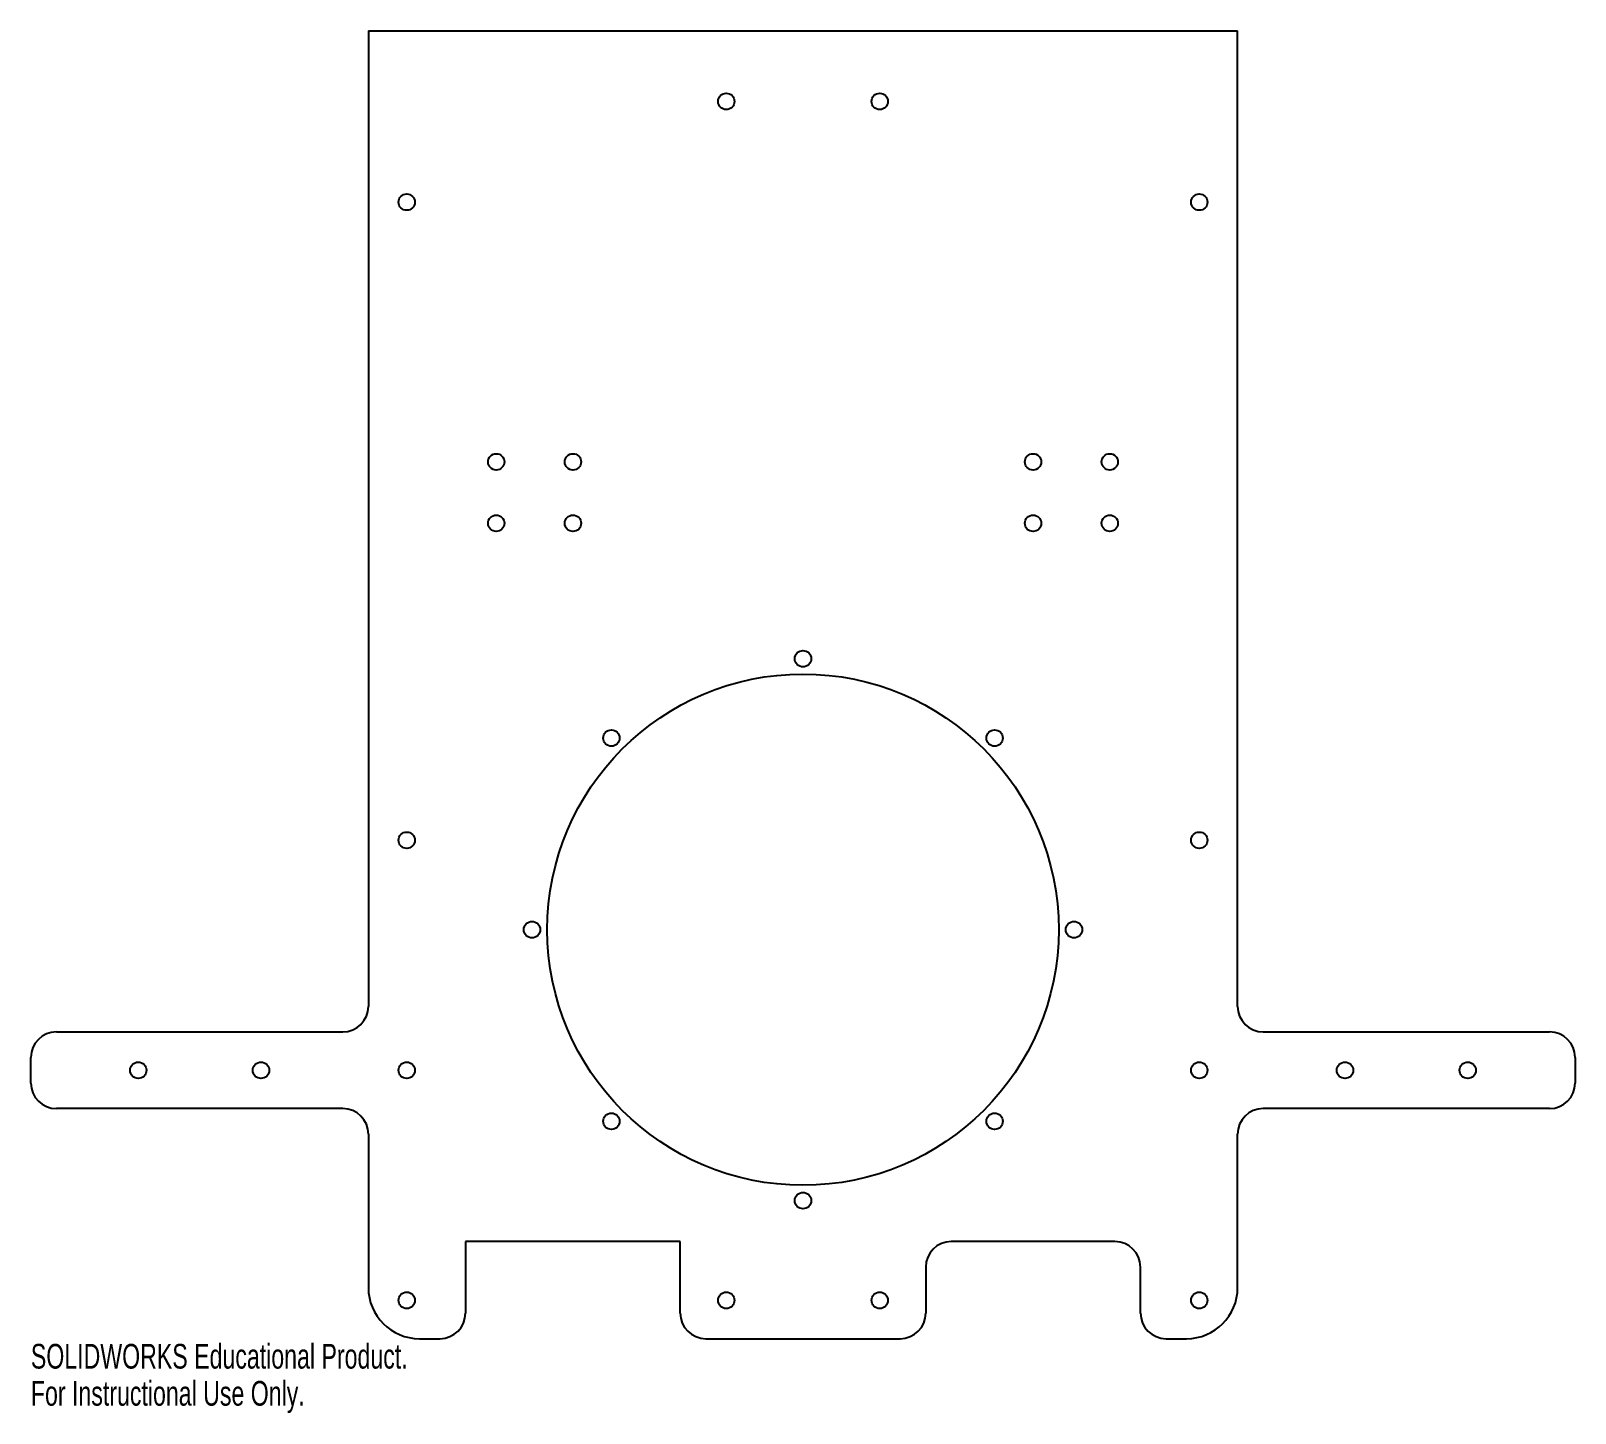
# Model space of a CAD drawing. Header units: millimetres. Extents: x -66 to 236, y -15 to 256.
import ezdxf

# ---------------------------------------------------------------- set-up
doc = ezdxf.new("R2010")
doc.units = ezdxf.units.MM
doc.styles.add('SLDTEXTSTYLE0', font='TXT', dxfattribs={"width": 0.7})

msp = doc.modelspace()

# ---------------------------------------------------------------- linework, layer by layer
at = {"color": 7, "linetype": 'Continuous', "lineweight": 25}
for p, q in [((0, 255.8), (170, 255.8)), ((0, 255.8), (0, 65)), ((170, 65), (170, 255.8)), ((-61, 60), (-5, 60)), ((175, 60), (231, 60)), ((-66, 50), (-66, 55)), ((236, 55), (236, 50)), ((-5, 45), (-61, 45)), ((231, 45), (175, 45)), ((0, 40), (0, 10)), ((170, 10), (170, 40)), ((19, 19), (19, 5)), ((61, 19), (19, 19)), ((61, 5), (61, 19)), ((146, 19), (114, 19)), ((109, 14), (109, 5)), ((151, 5), (151, 14)), ((10, 0), (14, 0)), ((66, 0), (104, 0)), ((156, 0), (160, 0))]:
    msp.add_line(p, q, dxfattribs=at)
for centre, radius in [((70, 242), 1.6), ((100, 242), 1.6), ((7.5, 222.3), 1.6), ((162.5, 222.3), 1.6), ((25, 171.5), 1.6), ((40, 171.5), 1.6), ((130, 171.5), 1.6), ((145, 171.5), 1.6), ((25, 159.5), 1.6), ((40, 159.5), 1.6), ((130, 159.5), 1.6), ((145, 159.5), 1.6), ((85, 133), 1.6), ((85, 80), 50), ((47.52, 117.48), 1.6), ((122.48, 117.48), 1.6), ((7.5, 97.5), 1.6), ((162.5, 97.5), 1.6), ((32, 80), 1.6), ((138, 80), 1.6), ((-45, 52.5), 1.6), ((-21, 52.5), 1.6), ((7.5, 52.5), 1.6), ((162.5, 52.5), 1.6), ((191, 52.5), 1.6), ((215, 52.5), 1.6), ((47.52, 42.52), 1.6), ((122.48, 42.52), 1.6), ((85, 27), 1.6), ((7.5, 7.5), 1.6), ((70, 7.5), 1.6), ((100, 7.5), 1.6), ((162.5, 7.5), 1.6)]:
    msp.add_circle(centre, radius, dxfattribs=at)
for centre, radius, start, end in [((-5, 65), 5, 270, 0), ((175, 65), 5, 180, 270), ((-61, 55), 5, 90, 180), ((231, 55), 5, 0, 90), ((-61, 50), 5, 180, 270), ((231, 50), 5, 270, 0), ((-5, 40), 5, 0, 90), ((175, 40), 5, 90, 180), ((114, 14), 5, 90, 180), ((146, 14), 5, 0, 90), ((10, 10), 10, 180, 270), ((160, 10), 10, 270, 0), ((14, 5), 5, 270, 0), ((66, 5), 5, 180, 270), ((104, 5), 5, 270, 0), ((156, 5), 5, 180, 270)]:
    msp.add_arc(centre, radius, start, end, dxfattribs=at)

# ---------------------------------------------------------------- texts
at = {"color": 7, "linetype": 'Continuous', "char_height": 4.8336, "attachment_point": 1, "style": 'SLDTEXTSTYLE0'}
for s, insert in [('SOLIDWORKS Educational Product.', (-66, -1.02)), ('For Instructional Use Only.', (-66, -8.27))]:
    msp.add_mtext(s, dxfattribs=dict(at, insert=insert))

doc.saveas('drawing.dxf')
